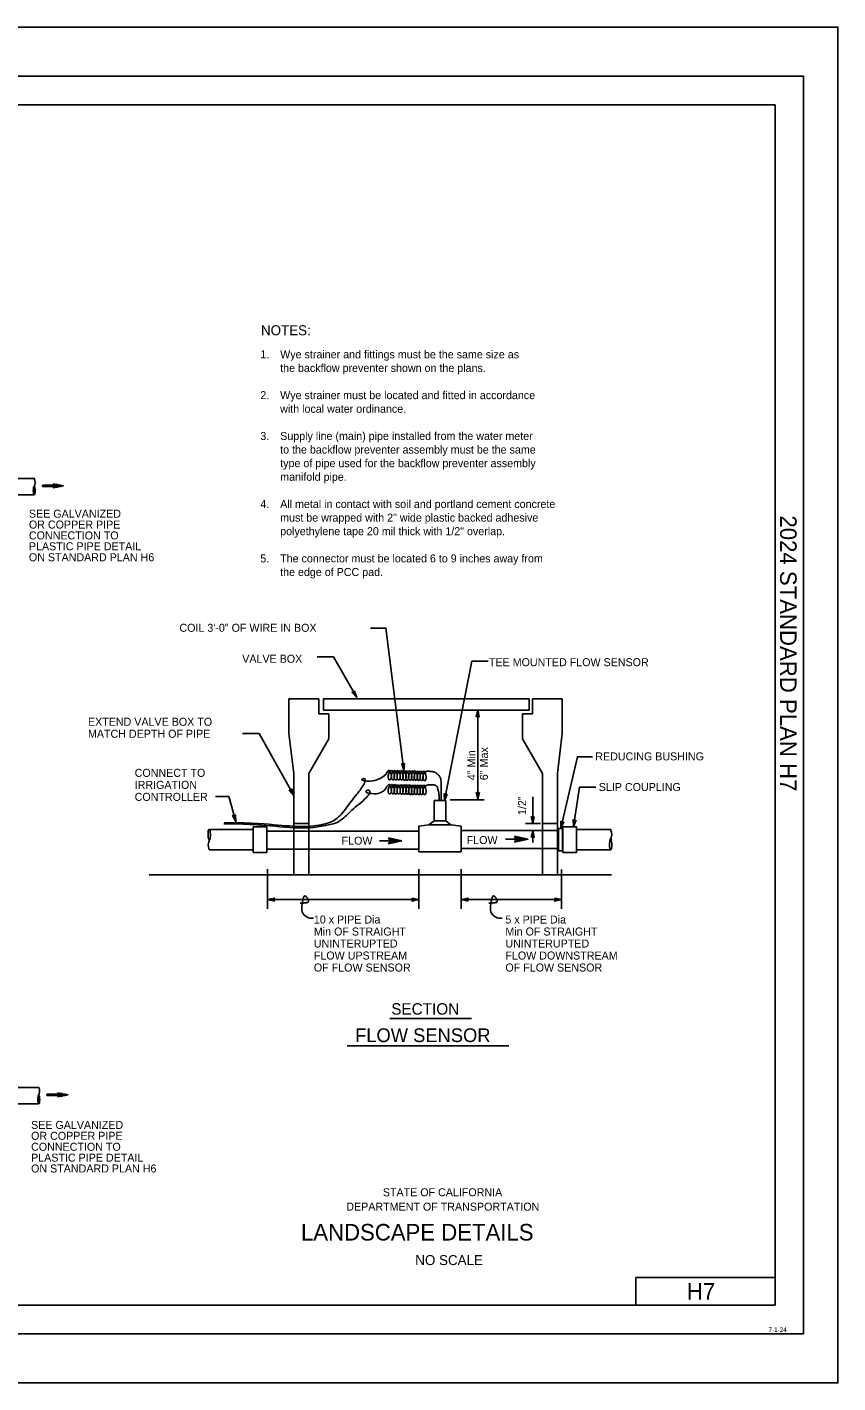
# Model space of a CAD drawing. Extents: x -893 to 867, y -474 to 712.
# Drawn here: x 157 to 867, y -474 to 712 of the extents above; entities that cross this region are included whole.
import ezdxf

# ---------------------------------------------------------------- set-up
doc = ezdxf.new("R2010")
doc.units = 0
for name, color, linetype in [('10 Sheet Format', 7, 'Continuous'), ('56 Stage 3 Anno', 7, 'Continuous'), ('57 Undefined', 7, 'Continuous'), ('60 Nongeo Data', 7, 'Continuous'), ('border_INSIDE-BORDER-anno', 7, 'Continuous'), ('border_PLOTTING-ELEMENTS', 7, 'Continuous'), ('border_rw_22x34_Cut_Lines', 7, 'Continuous'), ('border_SHEET', 7, 'Continuous'), ('border_WITHIN-BORDER-anno', 7, 'Continuous')]:
    doc.layers.add(name, color=color, linetype=linetype)

msp = doc.modelspace()

# ---------------------------------------------------------------- linework, layer by layer
at = {"layer": '10 Sheet Format'}
msp.add_lwpolyline([(-893.5, -474), (866.5, -474), (866.5, 712), (-893.5, 712)], close=True, dxfattribs=at)
at = {"layer": '56 Stage 3 Anno'}
for p, q in [((425, 161.1), (410.5, 161.1)), ((445.2, 125.5), (425, 161.1)), ((551.2, 114.3), (551.2, 36.1)), ((359.7, 93.9), (345.2, 93.9)), ((390.3, 39.9), (359.7, 93.9)), ((527, 36.1), (556.9, 36.1)), ((599.4, 38.5), (599.4, 15.3)), ((593.1, 15.3), (606, 15.3)), ((599.4, 9.1), (599.4, -1.3)), ((367.2, -24.6), (367.2, -59.4)), ((499.6, -24.6), (499.6, -59.4)), ((536.8, -24.6), (536.8, -59.4)), ((624.5, -25), (624.5, -59.4)), ((367.2, -51.3), (499.6, -51.3)), ((536.8, -51.3), (624.5, -51.3))]:
    msp.add_line(p, q, dxfattribs=at)
for points in [[(457.3, 186.3), (470.8, 186.3), (486.6, 61.8)], [(560.4, 157.3), (546.1, 157.3), (522.1, 35.4)], [(651.8, 73.7), (638.4, 73.7), (624, 11.3)], [(321.7, 38.8), (333.2, 38.8), (339.5, 17)], [(654.7, 47.1), (640.3, 47.1), (635.1, 12.6)]]:
    msp.add_lwpolyline(points, dxfattribs=at)
for points in [[(443.4, 131.2), (445.2, 125.5), (441.1, 130), (441.5, 129.9), (444.5, 126.6), (443.2, 130.9), (443, 130.5), (443.8, 127.8), (441.9, 129.9), (442.3, 129.9), (443.1, 129), (442.8, 130.2), (442.6, 129.9), (441.1, 130), (442.6, 129.9)], [(549.9, 108.7), (551.2, 114.6), (552.5, 108.7), (552.2, 108.9), (551.2, 113.2), (550.3, 108.9), (550.6, 109.1), (551.2, 111.9), (551.8, 109.1), (551.5, 109.3), (551.2, 110.5), (551, 109.3), (551.2, 109.5), (552.5, 108.7), (551.2, 109.5)], [(487.2, 67.8), (486.6, 61.8), (484.6, 67.5), (484.9, 67.3), (486.4, 63.1), (486.9, 67.5), (486.5, 67.3), (486.3, 64.5), (485.3, 67.1), (485.7, 67), (486.1, 65.8), (486.2, 67), (486, 66.8), (484.6, 67.5), (486, 66.8)], [(388.5, 45.7), (390.3, 39.9), (386.2, 44.4), (386.6, 44.4), (389.6, 41.1), (388.3, 45.3), (388.1, 45), (388.9, 42.3), (387, 44.4), (387.4, 44.4), (388.3, 43.4), (387.9, 44.6), (387.7, 44.3), (386.2, 44.4), (387.7, 44.3)], [(524.5, 40.9), (522.1, 35.4), (521.9, 41.4), (522.3, 41.1), (522.4, 36.7), (524.1, 40.8), (523.8, 40.6), (522.6, 38), (522.6, 40.9), (522.9, 40.6), (522.9, 39.4), (523.4, 40.5), (523.1, 40.4), (521.9, 41.4), (523.1, 40.4)], [(552.6, 42.4), (551.2, 36.5), (549.9, 42.4), (550.3, 42.2), (551.2, 37.9), (552.2, 42.2), (551.9, 42), (551.2, 39.2), (550.6, 42), (551, 41.8), (551.2, 40.6), (551.5, 41.8), (551.2, 41.6), (549.9, 42.4), (551.2, 41.6)], [(339.1, 23), (339.5, 17), (336.6, 22.3), (337, 22.2), (339.1, 18.3), (338.8, 22.7), (338.6, 22.4), (338.7, 19.6), (337.4, 22.1), (337.8, 22), (338.4, 20.9), (338.3, 22.1), (338.1, 21.9), (336.6, 22.3), (338.1, 21.9)], [(600.7, 21.2), (599.4, 15.3), (598.1, 21.2), (598.4, 21), (599.4, 16.6), (600.4, 21), (600, 20.8), (599.4, 18), (598.8, 20.8), (599.1, 20.5), (599.4, 19.4), (599.7, 20.6), (599.4, 20.4), (598.1, 21.2), (599.4, 20.4)], [(626.6, 16.7), (624, 11.3), (624, 17.3), (624.3, 17.1), (624.3, 12.6), (626.2, 16.6), (625.8, 16.5), (624.6, 13.9), (624.6, 16.8), (624.9, 16.5), (624.9, 15.3), (625.4, 16.4), (625.1, 16.3), (624, 17.3), (625.1, 16.3)], [(637.3, 18.3), (635.1, 12.6), (634.7, 18.7), (635, 18.4), (635.3, 14), (636.9, 18.1), (636.6, 18), (635.5, 15.3), (635.3, 18.1), (635.7, 17.9), (635.7, 16.7), (636.2, 17.8), (635.9, 17.7), (634.7, 18.7), (635.9, 17.7)], [(598.1, 3.2), (599.4, 9.1), (600.7, 3.2), (600.4, 3.4), (599.4, 7.8), (598.4, 3.4), (598.8, 3.6), (599.4, 6.4), (600, 3.6), (599.7, 3.8), (599.4, 5), (599.1, 3.8), (599.4, 4), (600.7, 3.2), (599.4, 4)], [(373.1, -52.7), (367.2, -51.3), (373.1, -50), (372.9, -50.4), (368.6, -51.3), (372.9, -52.3), (372.7, -52), (370, -51.3), (372.7, -50.7), (372.5, -51.1), (371.3, -51.3), (372.5, -51.6), (372.4, -51.3), (373.1, -50), (372.4, -51.3)], [(493.7, -50), (499.6, -51.3), (493.7, -52.7), (493.9, -52.3), (498.3, -51.3), (493.9, -50.4), (494.1, -50.7), (496.9, -51.3), (494.1, -52), (494.3, -51.6), (495.5, -51.3), (494.3, -51.1), (494.5, -51.3), (493.7, -52.7), (494.5, -51.3)], [(542.7, -52.7), (536.8, -51.3), (542.7, -50), (542.5, -50.4), (538.1, -51.3), (542.5, -52.3), (542.3, -52), (539.5, -51.3), (542.3, -50.7), (542.1, -51.1), (540.9, -51.3), (542.1, -51.6), (541.9, -51.3), (542.7, -50), (541.9, -51.3)], [(618.6, -50), (624.5, -51.3), (618.6, -52.7), (618.8, -52.3), (623.1, -51.3), (618.8, -50.4), (619, -50.7), (621.8, -51.3), (619, -52), (619.2, -51.6), (620.4, -51.3), (619.2, -51.1), (619.4, -51.3), (618.6, -52.7), (619.4, -51.3)], [(618.6, -50), (624.5, -51.3), (618.6, -52.7), (618.8, -52.3), (623.1, -51.3), (618.8, -50.4), (619, -50.7), (621.8, -51.3), (619, -52), (619.2, -51.6), (620.4, -51.3), (619.2, -51.1), (619.4, -51.3), (618.6, -52.7), (619.4, -51.3)]]:
    msp.add_lwpolyline(points, close=True, dxfattribs=at)
for points in [[(407.5, -67.6), (396.1, -67.6), (398.4, -46.4), (402.5, -50.1), (403.1, -53.1), (401.8, -54.1), (395.7, -54.5)], [(572.7, -67.6), (561.3, -67.6), (563.6, -46.4), (567.7, -50.1), (568.3, -53.1), (567, -54.1), (560.9, -54.5)]]:
    msp.add_open_spline(points, degree=2, dxfattribs=at)
at = {"layer": '57 Undefined'}
for p, q in [((474.1, -155.3), (545.7, -155.3)), ((436.9, -179.2), (578.3, -179.2))]:
    msp.add_line(p, q, dxfattribs=at)
at = {"layer": '60 Nongeo Data'}
for p, q in [((132.8, 317.1), (163, 317.1)), ((170.1, 310.1), (170.1, 311.2)), ((170.1, 311.2), (180.3, 311.2)), ((170.1, 310.7), (188.6, 310.7)), ((180.3, 310.1), (170.1, 310.1)), ((179.3, 312.5), (188.6, 310.7)), ((180.3, 311.2), (179.3, 312.5)), ((188.6, 310.7), (179.3, 308.9)), ((179.3, 308.9), (180.3, 310.1)), ((179.5, 312.2), (180.6, 312.2)), ((179.5, 309.1), (180.6, 309.1)), ((179.9, 311.7), (183.3, 311.7)), ((179.9, 309.6), (183.2, 309.6)), ((180.3, 311.2), (185.9, 311.2)), ((180.3, 310.1), (185.9, 310.1)), ((132.8, 302.8), (162.6, 302.8)), ((385.9, 93.9), (385.9, 124.3)), ((385.9, 124.3), (412, 124.3)), ((412, 124.3), (412, 111.3)), ((625.2, 124.3), (599.1, 124.3)), ((599.1, 124.3), (599.1, 111.3)), ((625.2, 93.9), (625.2, 124.3)), ((412, 111.3), (420.7, 111.3)), ((420.7, 111.3), (420.7, 89.5)), ((599.1, 111.3), (590.5, 111.3)), ((590.5, 111.3), (590.5, 89.5)), ((390.3, 59.1), (385.9, 93.9)), ((420.7, 89.5), (403.3, 59.1)), ((590.5, 89.5), (607.8, 59.1)), ((620.9, 59.1), (625.2, 93.9)), ((390.3, -29.5), (390.3, 59.1)), ((403.3, 59.1), (403.3, -29.5)), ((607.8, 59.1), (607.8, -6.5)), ((620.9, -29.5), (620.9, 59.1)), ((517.4, 35.4), (517.4, 39)), ((519.3, 35.4), (519.3, 38.9)), ((403.3, 15.3), (390.3, 15.3)), ((499.6, 12.9), (508.5, 14)), ((499.6, -9.4), (499.6, 12.9)), ((508.5, 14), (513.1, 17.5)), ((508.5, 14), (527.6, 14)), ((513.1, 17.5), (518.1, 17.5)), ((518.1, 17.5), (523.2, 17.5)), ((523.2, 17.5), (527.6, 14)), ((527.6, 14), (536.8, 12.9)), ((536.8, 12.9), (536.8, -9.4)), ((607.8, 15.3), (620.9, 15.3)), ((315.6, 2), (316, 0.5)), ((316, 10), (354.6, 10)), ((366.5, 8.5), (499.6, 8.5)), ((465.1, 0.2), (484.8, 0.2)), ((474.6, 0.2), (473, 2.8)), ((473, 2.8), (473, 2.8)), ((473, 2.8), (484.8, 0.2)), ((484.8, 0.2), (473, -2.4)), ((473, -2.4), (474.6, 0.2)), ((473.4, 2.1), (482.1, 0.2)), ((482.1, 0.2), (473.5, -1.7)), ((479.4, 0.2), (473.8, -1.1)), ((473.9, 1.4), (479.4, 0.2)), ((474.2, 0.7), (476.7, 0.2)), ((476.7, 0.2), (474.3, -0.3)), ((484.8, 0.2), (484.8, 0.2)), ((536.8, 9.1), (621.8, 9.1)), ((575.5, 1.6), (595.2, 1.6)), ((584.9, 1.6), (583.4, 4.2)), ((583.4, 4.2), (583.4, 4.2)), ((583.4, 4.2), (595.2, 1.6)), ((595.2, 1.6), (583.4, -1.1)), ((583.4, -1.1), (584.9, 1.6)), ((583.8, 3.5), (592.5, 1.6)), ((592.4, 1.5), (583.8, -0.4)), ((584.2, 2.8), (589.7, 1.6)), ((589.7, 1.6), (584.2, 0.3)), ((584.6, 2.1), (587, 1.6)), ((587, 1.6), (584.6, 1)), ((595.2, 1.6), (595.2, 1.6)), ((637.7, 10.1), (667.6, 10.1)), ((668.2, 0.4), (667.7, 1.9)), ((316.1, -7.8), (354.6, -7.8)), ((366.5, -7.1), (499.6, -7.1)), ((473, -2.4), (473, -2.4)), ((518.2, -9.4), (499.6, -9.4)), ((536.8, -9.4), (518.2, -9.4)), ((536.8, -6.5), (621.8, -6.5)), ((583.4, -1.1), (583.4, -1.1)), ((607.8, -6.5), (607.8, -29.5)), ((637.7, -7.7), (667.6, -7.7)), ((263.5, -29.5), (390.3, -29.5)), ((390.3, -29.5), (621.8, -29.5)), ((621.8, -29.5), (668.2, -29.5)), ((136.7, -215.6), (166.9, -215.6)), ((174, -222.5), (174, -221.5)), ((174, -221.5), (184.3, -221.5)), ((174, -222), (192.5, -222)), ((184.3, -222.5), (174, -222.5)), ((183.3, -220.2), (192.5, -222)), ((184.3, -221.5), (183.3, -220.2)), ((192.5, -222), (183.3, -223.8)), ((183.3, -223.8), (184.3, -222.5)), ((183.5, -220.5), (184.5, -220.5)), ((183.5, -223.6), (184.5, -223.6)), ((183.9, -221), (187.3, -221)), ((183.9, -223.1), (187.2, -223.1)), ((184.3, -221.5), (189.8, -221.5)), ((184.3, -222.5), (189.8, -222.5)), ((136.7, -229.9), (166.6, -229.9))]:
    msp.add_line(p, q, dxfattribs=at)
for points in [[(416, 114.3), (416, 124.3), (596.1, 124.3), (596.1, 114.3)], [(513.1, 35.4), (523.2, 35.4), (523.2, 17.5), (513.1, 17.5)], [(354.6, 12.3), (366.5, 12.3), (366.5, -10), (354.6, -10)], [(625.8, 12.3), (637.7, 12.3), (637.7, -10), (625.8, -10)], [(625.5, 10.8), (621.8, 10.8), (621.8, -8.6), (625.5, -8.6)]]:
    msp.add_lwpolyline(points, close=True, dxfattribs=at)
for centre, radius, start, end in [((155.6, 313.7), 8, 330.1673, 25.091), ((325.2, -3.5), 9.98, 150.1674, 205.0909), ((658.5, 5.9), 9.98, 330.1674, 25.0909), ((159.5, -219), 8, 330.1673, 25.091)]:
    msp.add_arc(centre, radius, start, end, dxfattribs=at)
for centre, major_axis, ratio in [((162.9, 306.4), (0.04, -3.55), 0.238686), ((162.9, 306.4), (0.04, -3.16), 0.145408), ((162.9, 306.4), (0.03, -2.72), 0.007571), ((166.8, -226.3), (0.04, -3.55), 0.238686), ((166.8, -226.3), (0.04, -3.16), 0.145408), ((166.8, -226.3), (0.03, -2.72), 0.007571)]:
    msp.add_ellipse(centre, major_axis=major_axis, ratio=ratio, dxfattribs=at)
for centre, major_axis in [((316.1, 5.6), (-0.06, 4.43)), ((667.6, -3.3), (0.06, -4.43))]:
    msp.add_ellipse(centre, major_axis=major_axis, ratio=0.238684, start_param=3.425972, end_param=8.812904, dxfattribs=at)
for points, degree in [([(470.8, 58.2), (473.3, 63.8), (475.8, 59.6), (475.6, 52.8), (471.8, 53.7), (473.2, 61.5), (476.3, 61.8)], 3), ([(476.3, 61.7), (477.1, 61.7), (478.5, 58.5), (478.3, 52.8), (474.6, 53.7), (475.9, 61.2), (478.9, 61.7)], 3), ([(478.9, 61.7), (479.6, 61.7), (481, 58.4), (480.8, 52.7), (477.1, 53.6), (478.4, 61.2), (481.4, 61.6)], 3), ([(481.4, 61.6), (482.1, 61.6), (483.5, 58.4), (483.4, 52.7), (479.6, 53.5), (480.9, 61.1), (483.9, 61.6)], 3), ([(483.9, 61.6), (484.6, 61.6), (486, 58.3), (485.9, 52.6), (482.2, 53.5), (483.5, 61.1), (486.4, 61.5)], 3), ([(486.4, 61.5), (487.2, 61.5), (488.6, 58.2), (488.4, 52.5), (484.7, 53.4), (486, 61), (488.9, 61.4)], 3), ([(488.9, 61.4), (489.7, 61.4), (491.1, 58.2), (490.9, 52.5), (487.2, 53.4), (488.5, 61), (491.4, 61.4)], 3), ([(491.4, 61.4), (492.2, 61.4), (493.6, 58.1), (493.4, 52.4), (489.7, 53.3), (491, 60.9), (494, 61.3)], 3), ([(494, 61.3), (494.7, 61.3), (496.1, 58.1), (495.9, 52.4), (492.2, 53.2), (493.5, 60.8), (496.5, 61.3)], 3), ([(496.5, 61.3), (497.2, 61.3), (498.6, 58), (498.5, 52.3), (494.7, 53.2), (496, 60.8), (499, 61.2)], 3), ([(499, 61.2), (499.7, 61.2), (501.1, 57.9), (501, 52.3), (497.3, 53.1), (498.6, 60.7), (501.5, 61.2)], 3), ([(501.5, 61.2), (502.3, 61.1), (503.7, 57.9), (503.5, 52.2), (499.8, 53.1), (501.1, 60.7), (504, 61.1)], 3), ([(504, 61.1), (504.8, 61.1), (506.2, 57.8), (506, 52.1), (502.3, 53), (503.6, 60.6), (506.5, 61)], 3), ([(506.5, 61), (512.7, 61), (515.9, 58.6), (518, 56.6), (519.4, 52.7), (519.3, 38.9)], 2), ([(470.8, 58.2), (463.9, 52.2), (450.7, 52.1), (449, 54), (451.5, 55.1), (453.2, 54.1), (452.2, 51), (449.4, 45.7), (438.8, 32.9), (429.5, 19.6), (419.5, 14.7), (400.5, 11.9), (378.7, 13.7), (355, 15.8), (329.1, 16.2)], 3), ([(470.8, 45.8), (473.3, 51.4), (475.8, 47.2), (475.6, 40.4), (471.8, 41.3), (473.2, 49.1), (476.3, 49.4)], 3), ([(476.3, 49.4), (477.1, 49.4), (478.5, 46.1), (478.3, 40.4), (474.6, 41.3), (475.9, 48.9), (478.9, 49.3)], 3), ([(478.9, 49.3), (479.6, 49.3), (481, 46), (480.8, 40.3), (477.1, 41.2), (478.4, 48.8), (481.4, 49.2)], 3), ([(481.4, 49.2), (482.1, 49.2), (483.5, 46), (483.4, 40.3), (479.6, 41.2), (480.9, 48.7), (483.9, 49.2)], 3), ([(483.9, 49.2), (484.6, 49.2), (486, 45.9), (485.9, 40.2), (482.2, 41.1), (483.5, 48.7), (486.4, 49.1)], 3), ([(486.4, 49.1), (487.2, 49.1), (488.6, 45.9), (488.4, 40.2), (484.7, 41), (486, 48.6), (488.9, 49.1)], 3), ([(488.9, 49.1), (489.7, 49.1), (491.1, 45.8), (490.9, 40.1), (487.2, 41), (488.5, 48.6), (491.4, 49)], 3), ([(491.4, 49), (492.2, 49), (493.6, 45.7), (493.4, 40), (489.7, 40.9), (491, 48.5), (494, 48.9)], 3), ([(494, 48.9), (494.7, 48.9), (496.1, 45.7), (495.9, 40), (492.2, 40.9), (493.5, 48.5), (496.5, 48.9)], 3), ([(496.5, 48.9), (497.2, 48.9), (498.6, 45.6), (498.5, 39.9), (494.7, 40.8), (496, 48.4), (499, 48.8)], 3), ([(499, 48.8), (499.7, 48.8), (501.1, 45.6), (501, 39.9), (497.3, 40.7), (498.6, 48.3), (501.5, 48.8)], 3), ([(501.5, 48.8), (502.3, 48.8), (503.7, 45.5), (503.5, 39.8), (499.8, 40.7), (501.1, 48.3), (504, 48.7)], 3), ([(504, 48.7), (504.8, 48.7), (506.2, 45.5), (506, 39.8), (502.3, 40.6), (503.6, 48.2), (506.5, 48.7)], 3), ([(506.5, 48.7), (509, 49.4), (515.7, 48.7), (516.2, 45), (517, 43.3), (517.4, 39)], 2), ([(470.8, 45.8), (466.2, 41.1), (460.2, 41.4), (453.1, 41.8), (453.1, 44.4), (456.5, 44.6), (457.2, 42.1), (454.9, 39.3), (449.6, 33.8), (441.8, 28), (437.6, 23.6), (432.8, 19), (426.6, 15.1), (419.7, 14.2), (401.1, 10), (363.6, 14), (338.3, 15.2), (333.6, 15), (330.5, 15), (328.9, 15.1)], 3)]:
    msp.add_open_spline(points, degree=degree, dxfattribs=at)
at = {"layer": 'border_PLOTTING-ELEMENTS'}
for points in [[(-893.5, -474), (866.5, -474), (866.5, 712), (-893.5, 712)], [(-863.5, 669), (836.5, 669), (836.5, -431), (-863.5, -431)]]:
    msp.add_lwpolyline(points, close=True, dxfattribs=at)
at = {"layer": 'border_rw_22x34_Cut_Lines'}
msp.add_lwpolyline([(-863.5, 669), (836.5, 669), (836.5, -431), (-863.5, -431)], close=True, dxfattribs=at)
at = {"layer": 'border_SHEET'}
for p, q in [((-813.5, 644), (811.5, 644)), ((811.5, 644), (811.5, -406)), ((689.5, -406), (689.5, -382)), ((689.5, -382), (811.5, -382)), ((811.5, -406), (-813.5, -406))]:
    msp.add_line(p, q, dxfattribs=at)

# ---------------------------------------------------------------- texts
at = {"layer": '10 Sheet Format'}
for s, height, p in [('STATE OF CALIFORNIA', 7, (468.1, -310.8)), ('DEPARTMENT OF TRANSPORTATION', 7, (436.1, -323.4)), ('LANDSCAPE DETAILS', 14.5, (396.4, -349.5))]:
    msp.add_text(s, height=height, dxfattribs=at).set_placement(p)
at = {"layer": '57 Undefined'}
for s, height, p in [('NOTES:', 8.75, (361.4, 442.4)), ('1.', 7, (360.8, 422.2)), ('Wye strainer and fittings must be the same size as', 7, (378.2, 422.2)), ('the backflow preventer shown on the plans.', 7, (378.2, 410.3)), ('2.', 7, (360.8, 386.5)), ('Wye strainer must be located and fitted in accordance', 7, (378.2, 386.5)), ('with local water ordinance.', 7, (378.2, 374.6)), ('3.', 7, (360.8, 350.8)), ('Supply line (main) pipe installed from the water meter', 7, (378.2, 350.8)), ('to the backflow preventer assembly must be the same', 7, (378.2, 338.9)), ('type of pipe used for the backflow preventer assembly', 7, (378.2, 327)), ('manifold pipe.', 7, (378.2, 315.1)), ('4.', 7, (360.8, 291.3)), ('All metal in contact with soil and portland cement concrete', 7, (378.2, 291.3)), ('SEE GALVANIZED', 7, (158.2, 282.8)), ('must be wrapped with 2" wide plastic backed adhesive', 7, (378.2, 279.4)), ('OR COPPER PIPE', 7, (158.2, 273.3)), ('polyethylene tape 20 mil thick with 1/2" overlap.', 7, (378.2, 267.5)), ('CONNECTION TO', 7, (158.2, 263.8)), ('PLASTIC PIPE DETAIL', 7, (158.2, 254.3)), ('ON STANDARD PLAN H6', 7, (158.2, 244.7)), ('5.', 7, (360.8, 243.7)), ('The connector must be located 6 to 9 inches away from', 7, (378.2, 243.7)), ('the edge of PCC pad.', 7, (378.2, 231.8)), ('COIL 3\'-0" OF WIRE IN BOX', 7, (290, 183)), ('VALVE BOX', 7, (345, 155.9)), ('TEE MOUNTED FLOW SENSOR', 7, (561, 152.9)), ('EXTEND VALVE BOX TO', 7, (209.9, 100.8)), ('MATCH DEPTH OF PIPE', 7, (209.9, 90.3)), ('REDUCING BUSHING', 7, (654.1, 70.5)), ('CONNECT TO', 7, (250.8, 56.1)), ('IRRIGATION', 7, (250.8, 45.6)), ('SLIP COUPLING', 7, (657.2, 43.7)), ('CONTROLLER', 7, (250.8, 35.1)), ('FLOW', 7, (432, -3.2)), ('FLOW', 7, (541.5, -2.7)), ('10 x PIPE Dia', 7, (407.7, -72.2)), ('5 x PIPE Dia', 7, (575.4, -72.2)), ('Min OF STRAIGHT', 7, (407.7, -82.7)), ('Min OF STRAIGHT', 7, (575.4, -82.7)), ('UNINTERUPTED', 7, (407.7, -93.2)), ('UNINTERUPTED', 7, (575.4, -93.2)), ('FLOW UPSTREAM', 7, (407.7, -103.7)), ('FLOW DOWNSTREAM', 7, (575.4, -103.7)), ('OF FLOW SENSOR', 7, (407.7, -114.2)), ('OF FLOW SENSOR', 7, (575.4, -114.2)), ('SECTION', 10, (475.5, -151.9)), ('FLOW SENSOR', 12, (443.8, -175.9)), ('SEE GALVANIZED', 7, (160.1, -251.9)), ('OR COPPER PIPE', 7, (160.1, -261.4)), ('CONNECTION TO', 7, (160.1, -271)), ('ON STANDARD PLAN H6', 7, (160.1, -290)), ('PLASTIC PIPE DETAIL', 7, (160.1, -280.5))]:
    msp.add_text(s, height=height, dxfattribs=at).set_placement(p)
for s, p in [('4" Min', (549.2, 53.2)), ('6" Max', (560.1, 53.2)), ('1/2"', (593.5, 22.7))]:
    msp.add_text(s, height=7, rotation=90, dxfattribs=at).set_placement(p)
at = {"layer": 'border_INSIDE-BORDER-anno'}
msp.add_text('NO SCALE', height=8.75, dxfattribs=at).set_placement((496.5, -371))
at = {"layer": 'border_WITHIN-BORDER-anno'}
msp.add_text('2024 STANDARD PLAN H7', height=14.5, rotation=270, dxfattribs=at).set_placement((815.9, 284.8))
for s, height, p in [('H7', 14.5, (734.3, -401.3)), ('7-1-24', 4, (805.8, -429.5))]:
    msp.add_text(s, height=height, dxfattribs=at).set_placement(p)

doc.saveas('drawing.dxf')
